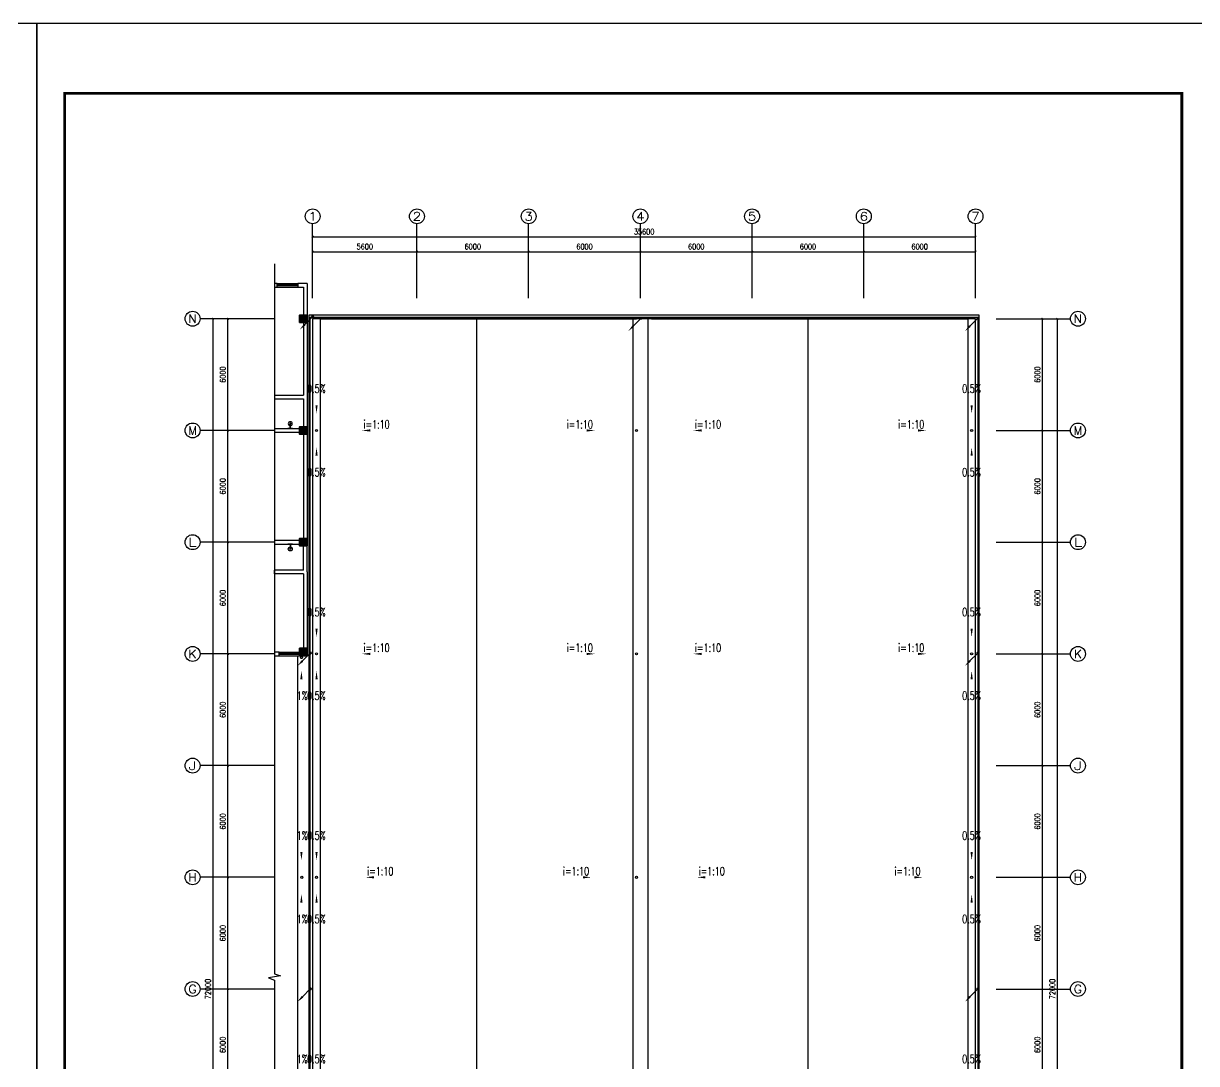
# Model space of a CAD drawing. Extents: x 524855 to 963750, y -788556 to -453694.
# Drawn here: x 743720 to 806720, y -669580 to -613718 of the extents above; entities that cross this region are included whole.
import ezdxf
from ezdxf.enums import TextEntityAlignment as Align

# ---------------------------------------------------------------- set-up
doc = ezdxf.new("R2010")
doc.units = 0
doc.header["$LTSCALE"] = 1000
doc.header["$MEASUREMENT"] = 0
doc.layers.get('0').update_dxf_attribs({"color": 8})
for name, color, linetype in [('AXIS', 8, 'Continuous'), ('AXIS_TEXT', 8, 'Continuous'), ('COLUMN', 8, 'Continuous'), ('DIM_SYMB', 8, 'Continuous'), ('E-BL', 1, 'TG_×'), ('E-BZ', 4, 'Continuous'), ('LWIRE', 4, 'Continuous'), ('PUB_HATCH', 8, 'Continuous'), ('RAIL', 8, 'Continuous'), ('WALL', 8, 'Continuous'), ('WINDOW', 8, 'Continuous'), ('zz-2', 8, 'Continuous')]:
    doc.layers.add(name, color=color, linetype=linetype)
doc.layers.add('柱', color=8, linetype='Continuous', lineweight=35)
doc.styles.add('_TCH_AXIS', font='COMPLEX', dxfattribs={"bigfont": 'GBCBIG'})
doc.styles.add('_TCH_DIM', font='SIMPLEX', dxfattribs={"bigfont": 'GBCBIG'})
doc.styles.add('_TCH_DIM_T3', font='SIMPLEX', dxfattribs={"width": 0.705882, "bigfont": 'GBCBIG'})
doc.styles.add('COMPLEX', font='COMPLEX')
doc.styles.get("Standard").update_dxf_attribs({"font": 'gbenor.shx', "bigfont": 'gbcbig.shx'})
doc.styles.add('TG_LINETYPE', font='SIMPLEX', dxfattribs={"width": 0.8, "height": 3, "bigfont": 'HZTXT'})
doc.linetypes.add('TG_×', pattern='A,2,0,["×",TG_LINETYPE,S=0.1,R=0,X=-0.23,Y=-0.11],0', length=2)
doc.dimstyles.new('_TCH_ARCH&&100', dxfattribs={"dimtxt": 297.5, "dimasz": 100, "dimexe": 250, "dimexo": 300, "dimgap": 126.25, "dimtad": 1, "dimdec": 0, "dimzin": 0, "dimdsep": 46, "dimtxsty": '_TCH_DIM_T3', "dimblk": 'ARCHTICK', "dimcen": 0.09, "dimazin": 2, "dimtfac": 1, "dimtdec": 0, "dimtix": 1, "dimtmove": 2, "dimatfit": 3, "dimfxl": 0, "dimtolj": 1, "dimtzin": 0, "dimarcsym": 0})

# ---------------------------------------------------------------- blocks, each defined once
blk = doc.blocks.new('_FZH')
blk.add_lwpolyline([(-0.5, -0.5), (0.5, -0.5), (0.5, 0.5), (-0.5, 0.5)], close=True)
at = {"layer": 'PUB_HATCH'}
blk.add_solid([(-0.5, -0.5), (0.5, -0.5), (-0.5, 0.5), (0.5, 0.5)], dxfattribs=at)
blk = doc.blocks.new('$WINLIB2D$00000001')
at = {"color": 0}
for points in [[(-0.5, 0.5), (-0.5, -0.5)], [(-0.5, 0.5), (0.5, 0.5)], [(0.5, 0.167), (-0.5, 0.167)], [(0.5, -0.5), (0.5, 0.5)], [(0.5, -0.167), (-0.5, -0.167)], [(-0.5, -0.5), (0.5, -0.5)]]:
    blk.add_lwpolyline(points, dxfattribs=at)
blk = doc.blocks.new('$plan$00001626')
blk.add_line((-10, 0), (10, 0))
blk.add_arc((0, -260), 10.5, 197.23809, 342.76191)
at = {"layer": 'zz-2'}
for points in [[(-124, 0), (133, 0)], [(-10, 0), (-10, -263)], [(10, 0), (10, -263)]]:
    blk.add_lwpolyline(points, dxfattribs=at)
for radius, start, end in [(108, 95.30603, 84.69397), (28.3, 110.67249, 69.32751)]:
    blk.add_arc((0, -262), radius, start, end, dxfattribs=at)
blk = doc.blocks.new('_AXISO')
blk.add_circle((0, 0), 0.5)
at = {"layer": 'AXIS_TEXT', "style": 'COMPLEX', "width": 1.041667}
blk.add_attdef('A', text='', height=0.56, dxfattribs=at).set_placement((-0.25, -0.28), (0.25, -0.28), align=Align.FIT)
blk = doc.blocks.new('_ArchTick')
at = {"color": 0, "linetype": 'ByBlock', "const_width": 0.4}
blk.add_lwpolyline([(-0.5, -0.5), (0.5, 0.5)], dxfattribs=at)
blk = doc.blocks.new('*D98')
at = {"layer": 'AXIS', "color": 0, "lineweight": -2}
for p, q in [((755911, -628178), (755911, -624928)), ((791511, -628178), (791511, -624928)), ((755911, -625178), (791511, -625178))]:
    blk.add_line(p, q, dxfattribs=at)
at = {"layer": 'Defpoints', "color": 0}
for p in [(791511, -625178), (755911, -628478), (791511, -628478)]:
    blk.add_point(p, dxfattribs=at)
at = {"layer": 'AXIS', "color": 0, "lineweight": -2, "xscale": 100, "yscale": 100, "zscale": 100, "rotation": 180}
blk.add_blockref('_ArchTick', (755911, -625178), dxfattribs=at)
at = {"layer": 'AXIS', "color": 0, "lineweight": -2, "xscale": 100, "yscale": 100, "zscale": 100}
blk.add_blockref('_ArchTick', (791511, -625178), dxfattribs=at)
at = {"layer": 'AXIS', "color": 0, "insert": (773711, -624903), "char_height": 297.5, "attachment_point": 5, "style": '_TCH_DIM_T3'}
blk.add_mtext('\\A1;35600', dxfattribs=at)
blk = doc.blocks.new('*D99')
at = {"layer": 'AXIS', "color": 0, "lineweight": -2}
for p, q in [((755911, -628178), (755911, -625728)), ((755911, -625978), (761511, -625978)), ((761511, -628178), (761511, -625728))]:
    blk.add_line(p, q, dxfattribs=at)
at = {"layer": 'Defpoints', "color": 0}
for p in [(761511, -625978), (755911, -628478), (761511, -628478)]:
    blk.add_point(p, dxfattribs=at)
at = {"layer": 'AXIS', "color": 0, "lineweight": -2, "xscale": 100, "yscale": 100, "zscale": 100, "rotation": 180}
blk.add_blockref('_ArchTick', (755911, -625978), dxfattribs=at)
at = {"layer": 'AXIS', "color": 0, "lineweight": -2, "xscale": 100, "yscale": 100, "zscale": 100}
blk.add_blockref('_ArchTick', (761511, -625978), dxfattribs=at)
at = {"layer": 'AXIS', "color": 0, "insert": (758711, -625703), "char_height": 297.5, "attachment_point": 5, "style": '_TCH_DIM_T3'}
blk.add_mtext('\\A1;5600', dxfattribs=at)
blk = doc.blocks.new('*D100')
at = {"layer": 'AXIS', "color": 0, "lineweight": -2}
for p, q in [((761511, -628178), (761511, -625728)), ((761511, -625978), (767511, -625978)), ((767511, -628178), (767511, -625728))]:
    blk.add_line(p, q, dxfattribs=at)
at = {"layer": 'Defpoints', "color": 0}
for p in [(767511, -625978), (761511, -628478), (767511, -628478)]:
    blk.add_point(p, dxfattribs=at)
at = {"layer": 'AXIS', "color": 0, "lineweight": -2, "xscale": 100, "yscale": 100, "zscale": 100, "rotation": 180}
blk.add_blockref('_ArchTick', (761511, -625978), dxfattribs=at)
at = {"layer": 'AXIS', "color": 0, "lineweight": -2, "xscale": 100, "yscale": 100, "zscale": 100}
blk.add_blockref('_ArchTick', (767511, -625978), dxfattribs=at)
at = {"layer": 'AXIS', "color": 0, "insert": (764511, -625703), "char_height": 297.5, "attachment_point": 5, "style": '_TCH_DIM_T3'}
blk.add_mtext('\\A1;6000', dxfattribs=at)
blk = doc.blocks.new('*D101')
at = {"layer": 'AXIS', "color": 0, "lineweight": -2}
for p, q in [((767511, -628178), (767511, -625728)), ((767511, -625978), (773511, -625978)), ((773511, -628178), (773511, -625728))]:
    blk.add_line(p, q, dxfattribs=at)
at = {"layer": 'Defpoints', "color": 0}
for p in [(773511, -625978), (767511, -628478), (773511, -628478)]:
    blk.add_point(p, dxfattribs=at)
at = {"layer": 'AXIS', "color": 0, "lineweight": -2, "xscale": 100, "yscale": 100, "zscale": 100, "rotation": 180}
blk.add_blockref('_ArchTick', (767511, -625978), dxfattribs=at)
at = {"layer": 'AXIS', "color": 0, "lineweight": -2, "xscale": 100, "yscale": 100, "zscale": 100}
blk.add_blockref('_ArchTick', (773511, -625978), dxfattribs=at)
at = {"layer": 'AXIS', "color": 0, "insert": (770511, -625703), "char_height": 297.5, "attachment_point": 5, "style": '_TCH_DIM_T3'}
blk.add_mtext('\\A1;6000', dxfattribs=at)
blk = doc.blocks.new('*D102')
at = {"layer": 'AXIS', "color": 0, "lineweight": -2}
for p, q in [((773511, -628178), (773511, -625728)), ((773511, -625978), (779511, -625978)), ((779511, -628178), (779511, -625728))]:
    blk.add_line(p, q, dxfattribs=at)
at = {"layer": 'Defpoints', "color": 0}
for p in [(779511, -625978), (773511, -628478), (779511, -628478)]:
    blk.add_point(p, dxfattribs=at)
at = {"layer": 'AXIS', "color": 0, "lineweight": -2, "xscale": 100, "yscale": 100, "zscale": 100, "rotation": 180}
blk.add_blockref('_ArchTick', (773511, -625978), dxfattribs=at)
at = {"layer": 'AXIS', "color": 0, "lineweight": -2, "xscale": 100, "yscale": 100, "zscale": 100}
blk.add_blockref('_ArchTick', (779511, -625978), dxfattribs=at)
at = {"layer": 'AXIS', "color": 0, "insert": (776511, -625703), "char_height": 297.5, "attachment_point": 5, "style": '_TCH_DIM_T3'}
blk.add_mtext('\\A1;6000', dxfattribs=at)
blk = doc.blocks.new('*D103')
at = {"layer": 'AXIS', "color": 0, "lineweight": -2}
for p, q in [((779511, -628178), (779511, -625728)), ((779511, -625978), (785511, -625978)), ((785511, -628178), (785511, -625728))]:
    blk.add_line(p, q, dxfattribs=at)
at = {"layer": 'Defpoints', "color": 0}
for p in [(785511, -625978), (779511, -628478), (785511, -628478)]:
    blk.add_point(p, dxfattribs=at)
at = {"layer": 'AXIS', "color": 0, "lineweight": -2, "xscale": 100, "yscale": 100, "zscale": 100, "rotation": 180}
blk.add_blockref('_ArchTick', (779511, -625978), dxfattribs=at)
at = {"layer": 'AXIS', "color": 0, "lineweight": -2, "xscale": 100, "yscale": 100, "zscale": 100}
blk.add_blockref('_ArchTick', (785511, -625978), dxfattribs=at)
at = {"layer": 'AXIS', "color": 0, "insert": (782511, -625703), "char_height": 297.5, "attachment_point": 5, "style": '_TCH_DIM_T3'}
blk.add_mtext('\\A1;6000', dxfattribs=at)
blk = doc.blocks.new('*D104')
at = {"layer": 'AXIS', "color": 0, "lineweight": -2}
for p, q in [((785511, -628178), (785511, -625728)), ((785511, -625978), (791511, -625978)), ((791511, -628178), (791511, -625728))]:
    blk.add_line(p, q, dxfattribs=at)
at = {"layer": 'Defpoints', "color": 0}
for p in [(791511, -625978), (785511, -628478), (791511, -628478)]:
    blk.add_point(p, dxfattribs=at)
at = {"layer": 'AXIS', "color": 0, "lineweight": -2, "xscale": 100, "yscale": 100, "zscale": 100, "rotation": 180}
blk.add_blockref('_ArchTick', (785511, -625978), dxfattribs=at)
at = {"layer": 'AXIS', "color": 0, "lineweight": -2, "xscale": 100, "yscale": 100, "zscale": 100}
blk.add_blockref('_ArchTick', (791511, -625978), dxfattribs=at)
at = {"layer": 'AXIS', "color": 0, "insert": (788511, -625703), "char_height": 297.5, "attachment_point": 5, "style": '_TCH_DIM_T3'}
blk.add_mtext('\\A1;6000', dxfattribs=at)
blk = doc.blocks.new('*D112')
at = {"layer": 'AXIS', "color": 0, "lineweight": -2}
for p, q in [((792911, -629578), (796161, -629578)), ((795911, -701578), (795911, -629578)), ((792911, -701578), (796161, -701578))]:
    blk.add_line(p, q, dxfattribs=at)
at = {"layer": 'Defpoints', "color": 0}
for p in [(792611, -629578), (795911, -629578), (792611, -701578)]:
    blk.add_point(p, dxfattribs=at)
at = {"layer": 'AXIS', "color": 0, "lineweight": -2, "xscale": 100, "yscale": 100, "zscale": 100}
for p, rotation in [((795911, -629578), 90), ((795911, -701578), 270)]:
    blk.add_blockref('_ArchTick', p, dxfattribs=dict(at, rotation=rotation))
at = {"layer": 'AXIS', "color": 0, "insert": (795636, -665578), "char_height": 297.5, "attachment_point": 5, "rotation": 90, "style": '_TCH_DIM_T3'}
blk.add_mtext('\\A1;72000', dxfattribs=at)
blk = doc.blocks.new('*D118')
at = {"layer": 'AXIS', "color": 0, "lineweight": -2}
for p, q in [((792911, -665578), (795361, -665578)), ((795111, -671578), (795111, -665578)), ((792911, -671578), (795361, -671578))]:
    blk.add_line(p, q, dxfattribs=at)
at = {"layer": 'Defpoints', "color": 0}
for p in [(792611, -665578), (795111, -665578), (792611, -671578)]:
    blk.add_point(p, dxfattribs=at)
at = {"layer": 'AXIS', "color": 0, "lineweight": -2, "xscale": 100, "yscale": 100, "zscale": 100}
for p, rotation in [((795111, -665578), 90), ((795111, -671578), 270)]:
    blk.add_blockref('_ArchTick', p, dxfattribs=dict(at, rotation=rotation))
at = {"layer": 'AXIS', "color": 0, "insert": (794836, -668578), "char_height": 297.5, "attachment_point": 5, "rotation": 90, "style": '_TCH_DIM_T3'}
blk.add_mtext('\\A1;6000', dxfattribs=at)
blk = doc.blocks.new('*D119')
at = {"layer": 'AXIS', "color": 0, "lineweight": -2}
for p, q in [((792911, -659578), (795361, -659578)), ((795111, -665578), (795111, -659578)), ((792911, -665578), (795361, -665578))]:
    blk.add_line(p, q, dxfattribs=at)
at = {"layer": 'Defpoints', "color": 0}
for p in [(792611, -659578), (795111, -659578), (792611, -665578)]:
    blk.add_point(p, dxfattribs=at)
at = {"layer": 'AXIS', "color": 0, "lineweight": -2, "xscale": 100, "yscale": 100, "zscale": 100}
for p, rotation in [((795111, -659578), 90), ((795111, -665578), 270)]:
    blk.add_blockref('_ArchTick', p, dxfattribs=dict(at, rotation=rotation))
at = {"layer": 'AXIS', "color": 0, "insert": (794836, -662578), "char_height": 297.5, "attachment_point": 5, "rotation": 90, "style": '_TCH_DIM_T3'}
blk.add_mtext('\\A1;6000', dxfattribs=at)
blk = doc.blocks.new('*D120')
at = {"layer": 'AXIS', "color": 0, "lineweight": -2}
for p, q in [((792911, -653578), (795361, -653578)), ((795111, -659578), (795111, -653578)), ((792911, -659578), (795361, -659578))]:
    blk.add_line(p, q, dxfattribs=at)
at = {"layer": 'Defpoints', "color": 0}
for p in [(792611, -653578), (795111, -653578), (792611, -659578)]:
    blk.add_point(p, dxfattribs=at)
at = {"layer": 'AXIS', "color": 0, "lineweight": -2, "xscale": 100, "yscale": 100, "zscale": 100}
for p, rotation in [((795111, -653578), 90), ((795111, -659578), 270)]:
    blk.add_blockref('_ArchTick', p, dxfattribs=dict(at, rotation=rotation))
at = {"layer": 'AXIS', "color": 0, "insert": (794836, -656578), "char_height": 297.5, "attachment_point": 5, "rotation": 90, "style": '_TCH_DIM_T3'}
blk.add_mtext('\\A1;6000', dxfattribs=at)
blk = doc.blocks.new('*D121')
at = {"layer": 'AXIS', "color": 0, "lineweight": -2}
for p, q in [((792911, -647578), (795361, -647578)), ((795111, -653578), (795111, -647578)), ((792911, -653578), (795361, -653578))]:
    blk.add_line(p, q, dxfattribs=at)
at = {"layer": 'Defpoints', "color": 0}
for p in [(792611, -647578), (795111, -647578), (792611, -653578)]:
    blk.add_point(p, dxfattribs=at)
at = {"layer": 'AXIS', "color": 0, "lineweight": -2, "xscale": 100, "yscale": 100, "zscale": 100}
for p, rotation in [((795111, -647578), 90), ((795111, -653578), 270)]:
    blk.add_blockref('_ArchTick', p, dxfattribs=dict(at, rotation=rotation))
at = {"layer": 'AXIS', "color": 0, "insert": (794836, -650578), "char_height": 297.5, "attachment_point": 5, "rotation": 90, "style": '_TCH_DIM_T3'}
blk.add_mtext('\\A1;6000', dxfattribs=at)
blk = doc.blocks.new('*D122')
at = {"layer": 'AXIS', "color": 0, "lineweight": -2}
for p, q in [((792911, -641578), (795361, -641578)), ((795111, -647578), (795111, -641578)), ((792911, -647578), (795361, -647578))]:
    blk.add_line(p, q, dxfattribs=at)
at = {"layer": 'Defpoints', "color": 0}
for p in [(792611, -641578), (795111, -641578), (792611, -647578)]:
    blk.add_point(p, dxfattribs=at)
at = {"layer": 'AXIS', "color": 0, "lineweight": -2, "xscale": 100, "yscale": 100, "zscale": 100}
for p, rotation in [((795111, -641578), 90), ((795111, -647578), 270)]:
    blk.add_blockref('_ArchTick', p, dxfattribs=dict(at, rotation=rotation))
at = {"layer": 'AXIS', "color": 0, "insert": (794836, -644578), "char_height": 297.5, "attachment_point": 5, "rotation": 90, "style": '_TCH_DIM_T3'}
blk.add_mtext('\\A1;6000', dxfattribs=at)
blk = doc.blocks.new('*D123')
at = {"layer": 'AXIS', "color": 0, "lineweight": -2}
for p, q in [((792911, -635578), (795361, -635578)), ((795111, -641578), (795111, -635578)), ((792911, -641578), (795361, -641578))]:
    blk.add_line(p, q, dxfattribs=at)
at = {"layer": 'Defpoints', "color": 0}
for p in [(792611, -635578), (795111, -635578), (792611, -641578)]:
    blk.add_point(p, dxfattribs=at)
at = {"layer": 'AXIS', "color": 0, "lineweight": -2, "xscale": 100, "yscale": 100, "zscale": 100}
for p, rotation in [((795111, -635578), 90), ((795111, -641578), 270)]:
    blk.add_blockref('_ArchTick', p, dxfattribs=dict(at, rotation=rotation))
at = {"layer": 'AXIS', "color": 0, "insert": (794836, -638578), "char_height": 297.5, "attachment_point": 5, "rotation": 90, "style": '_TCH_DIM_T3'}
blk.add_mtext('\\A1;6000', dxfattribs=at)
blk = doc.blocks.new('*D124')
at = {"layer": 'AXIS', "color": 0, "lineweight": -2}
for p, q in [((792911, -629578), (795361, -629578)), ((795111, -635578), (795111, -629578)), ((792911, -635578), (795361, -635578))]:
    blk.add_line(p, q, dxfattribs=at)
at = {"layer": 'Defpoints', "color": 0}
for p in [(792611, -629578), (795111, -629578), (792611, -635578)]:
    blk.add_point(p, dxfattribs=at)
at = {"layer": 'AXIS', "color": 0, "lineweight": -2, "xscale": 100, "yscale": 100, "zscale": 100}
for p, rotation in [((795111, -629578), 90), ((795111, -635578), 270)]:
    blk.add_blockref('_ArchTick', p, dxfattribs=dict(at, rotation=rotation))
at = {"layer": 'AXIS', "color": 0, "insert": (794836, -632578), "char_height": 297.5, "attachment_point": 5, "rotation": 90, "style": '_TCH_DIM_T3'}
blk.add_mtext('\\A1;6000', dxfattribs=at)
blk = doc.blocks.new('*D125')
at = {"layer": 'AXIS', "color": 0, "lineweight": -2}
for p, q in [((753561, -629578), (750311, -629578)), ((750561, -701578), (750561, -629578)), ((753561, -701578), (750311, -701578))]:
    blk.add_line(p, q, dxfattribs=at)
at = {"layer": 'Defpoints', "color": 0}
for p in [(750561, -629578), (753861, -629578), (753861, -701578)]:
    blk.add_point(p, dxfattribs=at)
at = {"layer": 'AXIS', "color": 0, "lineweight": -2, "xscale": 100, "yscale": 100, "zscale": 100}
for p, rotation in [((750561, -629578), 90), ((750561, -701578), 270)]:
    blk.add_blockref('_ArchTick', p, dxfattribs=dict(at, rotation=rotation))
at = {"layer": 'AXIS', "color": 0, "insert": (750286, -665578), "char_height": 297.5, "attachment_point": 5, "rotation": 90, "style": '_TCH_DIM_T3'}
blk.add_mtext('\\A1;72000', dxfattribs=at)
blk = doc.blocks.new('*D131')
at = {"layer": 'AXIS', "color": 0, "lineweight": -2}
for p, q in [((753561, -665578), (751111, -665578)), ((751361, -671578), (751361, -665578)), ((753561, -671578), (751111, -671578))]:
    blk.add_line(p, q, dxfattribs=at)
at = {"layer": 'Defpoints', "color": 0}
for p in [(751361, -665578), (753861, -665578), (753861, -671578)]:
    blk.add_point(p, dxfattribs=at)
at = {"layer": 'AXIS', "color": 0, "lineweight": -2, "xscale": 100, "yscale": 100, "zscale": 100}
for p, rotation in [((751361, -665578), 90), ((751361, -671578), 270)]:
    blk.add_blockref('_ArchTick', p, dxfattribs=dict(at, rotation=rotation))
at = {"layer": 'AXIS', "color": 0, "insert": (751086, -668578), "char_height": 297.5, "attachment_point": 5, "rotation": 90, "style": '_TCH_DIM_T3'}
blk.add_mtext('\\A1;6000', dxfattribs=at)
blk = doc.blocks.new('*D132')
at = {"layer": 'AXIS', "color": 0, "lineweight": -2}
for p, q in [((753561, -659578), (751111, -659578)), ((751361, -665578), (751361, -659578)), ((753561, -665578), (751111, -665578))]:
    blk.add_line(p, q, dxfattribs=at)
at = {"layer": 'Defpoints', "color": 0}
for p in [(751361, -659578), (753861, -659578), (753861, -665578)]:
    blk.add_point(p, dxfattribs=at)
at = {"layer": 'AXIS', "color": 0, "lineweight": -2, "xscale": 100, "yscale": 100, "zscale": 100}
for p, rotation in [((751361, -659578), 90), ((751361, -665578), 270)]:
    blk.add_blockref('_ArchTick', p, dxfattribs=dict(at, rotation=rotation))
at = {"layer": 'AXIS', "color": 0, "insert": (751086, -662578), "char_height": 297.5, "attachment_point": 5, "rotation": 90, "style": '_TCH_DIM_T3'}
blk.add_mtext('\\A1;6000', dxfattribs=at)
blk = doc.blocks.new('*D133')
at = {"layer": 'AXIS', "color": 0, "lineweight": -2}
for p, q in [((753561, -653578), (751111, -653578)), ((751361, -659578), (751361, -653578)), ((753561, -659578), (751111, -659578))]:
    blk.add_line(p, q, dxfattribs=at)
at = {"layer": 'Defpoints', "color": 0}
for p in [(751361, -653578), (753861, -653578), (753861, -659578)]:
    blk.add_point(p, dxfattribs=at)
at = {"layer": 'AXIS', "color": 0, "lineweight": -2, "xscale": 100, "yscale": 100, "zscale": 100}
for p, rotation in [((751361, -653578), 90), ((751361, -659578), 270)]:
    blk.add_blockref('_ArchTick', p, dxfattribs=dict(at, rotation=rotation))
at = {"layer": 'AXIS', "color": 0, "insert": (751086, -656578), "char_height": 297.5, "attachment_point": 5, "rotation": 90, "style": '_TCH_DIM_T3'}
blk.add_mtext('\\A1;6000', dxfattribs=at)
blk = doc.blocks.new('*D134')
at = {"layer": 'AXIS', "color": 0, "lineweight": -2}
for p, q in [((753561, -647578), (751111, -647578)), ((751361, -653578), (751361, -647578)), ((753561, -653578), (751111, -653578))]:
    blk.add_line(p, q, dxfattribs=at)
at = {"layer": 'Defpoints', "color": 0}
for p in [(751361, -647578), (753861, -647578), (753861, -653578)]:
    blk.add_point(p, dxfattribs=at)
at = {"layer": 'AXIS', "color": 0, "lineweight": -2, "xscale": 100, "yscale": 100, "zscale": 100}
for p, rotation in [((751361, -647578), 90), ((751361, -653578), 270)]:
    blk.add_blockref('_ArchTick', p, dxfattribs=dict(at, rotation=rotation))
at = {"layer": 'AXIS', "color": 0, "insert": (751086, -650578), "char_height": 297.5, "attachment_point": 5, "rotation": 90, "style": '_TCH_DIM_T3'}
blk.add_mtext('\\A1;6000', dxfattribs=at)
blk = doc.blocks.new('*D135')
at = {"layer": 'AXIS', "color": 0, "lineweight": -2}
for p, q in [((753561, -641578), (751111, -641578)), ((751361, -647578), (751361, -641578)), ((753561, -647578), (751111, -647578))]:
    blk.add_line(p, q, dxfattribs=at)
at = {"layer": 'Defpoints', "color": 0}
for p in [(751361, -641578), (753861, -641578), (753861, -647578)]:
    blk.add_point(p, dxfattribs=at)
at = {"layer": 'AXIS', "color": 0, "lineweight": -2, "xscale": 100, "yscale": 100, "zscale": 100}
for p, rotation in [((751361, -641578), 90), ((751361, -647578), 270)]:
    blk.add_blockref('_ArchTick', p, dxfattribs=dict(at, rotation=rotation))
at = {"layer": 'AXIS', "color": 0, "insert": (751086, -644578), "char_height": 297.5, "attachment_point": 5, "rotation": 90, "style": '_TCH_DIM_T3'}
blk.add_mtext('\\A1;6000', dxfattribs=at)
blk = doc.blocks.new('*D136')
at = {"layer": 'AXIS', "color": 0, "lineweight": -2}
for p, q in [((753561, -635578), (751111, -635578)), ((751361, -641578), (751361, -635578)), ((753561, -641578), (751111, -641578))]:
    blk.add_line(p, q, dxfattribs=at)
at = {"layer": 'Defpoints', "color": 0}
for p in [(751361, -635578), (753861, -635578), (753861, -641578)]:
    blk.add_point(p, dxfattribs=at)
at = {"layer": 'AXIS', "color": 0, "lineweight": -2, "xscale": 100, "yscale": 100, "zscale": 100}
for p, rotation in [((751361, -635578), 90), ((751361, -641578), 270)]:
    blk.add_blockref('_ArchTick', p, dxfattribs=dict(at, rotation=rotation))
at = {"layer": 'AXIS', "color": 0, "insert": (751086, -638578), "char_height": 297.5, "attachment_point": 5, "rotation": 90, "style": '_TCH_DIM_T3'}
blk.add_mtext('\\A1;6000', dxfattribs=at)
blk = doc.blocks.new('*D137')
at = {"layer": 'AXIS', "color": 0, "lineweight": -2}
for p, q in [((753561, -629578), (751111, -629578)), ((751361, -635578), (751361, -629578)), ((753561, -635578), (751111, -635578))]:
    blk.add_line(p, q, dxfattribs=at)
at = {"layer": 'Defpoints', "color": 0}
for p in [(751361, -629578), (753861, -629578), (753861, -635578)]:
    blk.add_point(p, dxfattribs=at)
at = {"layer": 'AXIS', "color": 0, "lineweight": -2, "xscale": 100, "yscale": 100, "zscale": 100}
for p, rotation in [((751361, -629578), 90), ((751361, -635578), 270)]:
    blk.add_blockref('_ArchTick', p, dxfattribs=dict(at, rotation=rotation))
at = {"layer": 'AXIS', "color": 0, "insert": (751086, -632578), "char_height": 297.5, "attachment_point": 5, "rotation": 90, "style": '_TCH_DIM_T3'}
blk.add_mtext('\\A1;6000', dxfattribs=at)
blk = doc.blocks.new('$TelecSys$00000080')
for p, q in [((-0.7, -0.7), (0, 0)), ((0.1, 0.1), (0.1, 0.1)), ((-0.1, -0.1), (-0.1, -0.1))]:
    blk.add_line(p, q)
at = {"const_width": 0.142}
blk.add_lwpolyline([(0.07, 0, 1), (-0.07, 0, 1)], format="xyb", close=True, dxfattribs=at)
blk.add_solid([(-0.63, -0.77), (-0.77, -0.63), (-1.15, -1.15)])
at = {"width": 0.8, "flags": 9}
blk.add_attdef('A', (0, 0), '', height=0.00002, rotation=180, dxfattribs=at)
blk = doc.blocks.new('34234')
at = {"layer": 'LWIRE', "ltscale": 0.5, "xscale": 600, "yscale": 600, "zscale": 600}
for p in [(759251, -629470), (776892, -629550), (794973, -629550), (759126, -647535), (794973, -647535), (759126, -665574), (794973, -665574), (759126, -683577), (794973, -683577), (759251, -701578), (776892, -701658), (794973, -701658)]:
    blk.add_blockref('$TelecSys$00000080', p, dxfattribs=at)
blk = doc.blocks.new('RFFF')
at = {"layer": 'AXIS'}
for p, q in [((755911.1, -628478.1), (755911.1, -624478.1)), ((761511.1, -628478.1), (761511.1, -624478.1)), ((767511.1, -628478.1), (767511.1, -624478.1)), ((773511.1, -628478.1), (773511.1, -624478.1)), ((779511.1, -628478.1), (779511.1, -624478.1)), ((785511.1, -628478.1), (785511.1, -624478.1)), ((791511.1, -628478.1), (791511.1, -624478.1)), ((753861.1, -629578.1), (749861.1, -629578.1)), ((792611.1, -629578.1), (796611.1, -629578.1)), ((753861.1, -635578.1), (749861.1, -635578.1)), ((792611.1, -635578.1), (796611.1, -635578.1)), ((753861.1, -641578.1), (749861.1, -641578.1)), ((792611.1, -641578.1), (796611.1, -641578.1)), ((753861.1, -647578.1), (749861.1, -647578.1)), ((792611.1, -647578.1), (796611.1, -647578.1)), ((753861.1, -653578.1), (749861.1, -653578.1)), ((792611.1, -653578.1), (796611.1, -653578.1)), ((753861.1, -659578.1), (749861.1, -659578.1)), ((792611.1, -659578.1), (796611.1, -659578.1)), ((753861.1, -665578.1), (749861.1, -665578.1)), ((792611.1, -665578.1), (796611.1, -665578.1))]:
    blk.add_line(p, q, dxfattribs=at)
at = {"layer": 'DIM_SYMB'}
blk.add_lwpolyline([(753861.1, -626625.6), (753861.1, -664758.2), (754176.1, -664872.8), (753546.1, -664983.9), (753861.1, -665095.7), (753861.1, -703228.3)], dxfattribs=at)
for points in [[(756119, -633662.8, 0, 0, 0), (756119, -634669.5, 0, 120, 0), (756119, -634219.5, 0, 0, 0)], [(791302.2, -633662.8, 0, 0, 0), (791302.2, -634669.5, 0, 120, 0), (791302.2, -634219.5, 0, 0, 0)], [(760159.1, -635578.1, 0, 0, 0), (758550, -635578.1, 0, 120, 0), (759000, -635578.1, 0, 0, 0)], [(769463, -635578.1, 0, 0, 0), (771072.1, -635578.1, 0, 120, 0), (770622.1, -635578.1, 0, 0, 0)], [(777959.1, -635578.1, 0, 0, 0), (776350, -635578.1, 0, 120, 0), (776800, -635578.1, 0, 0, 0)], [(787263, -635578.1, 0, 0, 0), (788872.1, -635578.1, 0, 120, 0), (788422.1, -635578.1, 0, 0, 0)], [(756119, -637493.5, 0, 0, 0), (756119, -636486.7, 0, 120, 0), (756119, -636936.7, 0, 0, 0)], [(791302.2, -637493.5, 0, 0, 0), (791302.2, -636486.7, 0, 120, 0), (791302.2, -636936.7, 0, 0, 0)], [(756119, -645662.8, 0, 0, 0), (756119, -646669.5, 0, 120, 0), (756119, -646219.5, 0, 0, 0)], [(791302.2, -645662.8, 0, 0, 0), (791302.2, -646669.5, 0, 120, 0), (791302.2, -646219.5, 0, 0, 0)], [(760159.1, -647578.1, 0, 0, 0), (758550, -647578.1, 0, 120, 0), (759000, -647578.1, 0, 0, 0)], [(769463, -647578.1, 0, 0, 0), (771072.1, -647578.1, 0, 120, 0), (770622.1, -647578.1, 0, 0, 0)], [(777959.1, -647578.1, 0, 0, 0), (776350, -647578.1, 0, 120, 0), (776800, -647578.1, 0, 0, 0)], [(787263, -647578.1, 0, 0, 0), (788872.1, -647578.1, 0, 120, 0), (788422.1, -647578.1, 0, 0, 0)], [(755307.5, -649493.5, 0, 0, 0), (755307.5, -648486.7, 0, 120, 0), (755307.5, -648936.7, 0, 0, 0)], [(756119, -649493.5, 0, 0, 0), (756119, -648486.7, 0, 120, 0), (756119, -648936.7, 0, 0, 0)], [(791302.2, -649493.5, 0, 0, 0), (791302.2, -648486.7, 0, 120, 0), (791302.2, -648936.7, 0, 0, 0)], [(755307.5, -657662.8, 0, 0, 0), (755307.5, -658669.5, 0, 120, 0), (755307.5, -658219.5, 0, 0, 0)], [(756119, -657662.8, 0, 0, 0), (756119, -658669.5, 0, 120, 0), (756119, -658219.5, 0, 0, 0)], [(791302.2, -657662.8, 0, 0, 0), (791302.2, -658669.5, 0, 120, 0), (791302.2, -658219.5, 0, 0, 0)], [(760359.1, -659578.1, 0, 0, 0), (758750, -659578.1, 0, 120, 0), (759200, -659578.1, 0, 0, 0)], [(769263, -659578.1, 0, 0, 0), (770872.1, -659578.1, 0, 120, 0), (770422.1, -659578.1, 0, 0, 0)], [(778159.1, -659578.1, 0, 0, 0), (776550, -659578.1, 0, 120, 0), (777000, -659578.1, 0, 0, 0)], [(787063, -659578.1, 0, 0, 0), (788672.1, -659578.1, 0, 120, 0), (788222.1, -659578.1, 0, 0, 0)], [(755307.5, -661493.5, 0, 0, 0), (755307.5, -660486.7, 0, 120, 0), (755307.5, -660936.7, 0, 0, 0)], [(756119, -661493.5, 0, 0, 0), (756119, -660486.7, 0, 120, 0), (756119, -660936.7, 0, 0, 0)], [(791302.2, -661493.5, 0, 0, 0), (791302.2, -660486.7, 0, 120, 0), (791302.2, -660936.7, 0, 0, 0)]]:
    blk.add_lwpolyline(points, format="xyseb", dxfattribs=at)
at = {"layer": 'RAIL', "ltscale": 0.5}
for p, q in [((791511.1, -629578.1), (755911.1, -629578.1)), ((755911.1, -629578.1), (755911.1, -701578.1)), ((755911.1, -629578.1), (755911.1, -701578.1)), ((756311.1, -629578.1), (756311.1, -701578.1)), ((756311.1, -629578.1), (773311.1, -629578.1)), ((764711.1, -629578.1), (764711.1, -701578.1)), ((773111.1, -629578.1), (773111.1, -701578.1)), ((773911.1, -629578.1), (773911.1, -701578.1)), ((774111.1, -629578.1), (791111.1, -629578.1)), ((782511.1, -629578.1), (782511.1, -701578.1)), ((791111.1, -701578.1), (791111.1, -629578.1)), ((791511.1, -701578.1), (791511.1, -629578.1)), ((755111.1, -701678.1), (755111.1, -647678.1))]:
    blk.add_line(p, q, dxfattribs=at)
blk.add_lwpolyline([(755711.1, -701778.1), (791711.1, -701778.1), (791711.1, -629378.1), (755711.1, -629378.1)], close=True, dxfattribs=at)
at = {"layer": 'RAIL', "ltscale": 0.5, "const_width": 0.0001}
for points in [[(753861.1, -701778.1), (755611.1, -701778.1), (755611.1, -647678.1)], [(753861.1, -701678.1), (755511.1, -701678.1), (755511.1, -647678.1)]]:
    blk.add_lwpolyline(points, dxfattribs=at)
at = {"layer": 'RAIL', "ltscale": 0.5}
for centre in [(756119.4, -635578.1), (773302.7, -635578.1), (791302.7, -635578.1), (756119.4, -647578.1), (773302.7, -647578.1), (791302.7, -647578.1), (755315.8, -647778), (755331.5, -659578.1), (756119.4, -659578.1), (756119.4, -659578.1), (773302.7, -659578.1), (791302.7, -659578.1)]:
    blk.add_circle(centre, 55, dxfattribs=at)
at = {"layer": 'WALL'}
for p, q in [((754011.1, -627678.1), (753861.1, -627678.1)), ((753861.1, -627678.1), (753861.1, -627878.1)), ((753861.1, -627878.1), (754011.1, -627878.1)), ((754011.1, -627878.1), (754011.1, -627678.1)), ((755611.1, -627678.1), (755111.1, -627678.1)), ((755111.1, -627678.1), (755111.1, -627878.1)), ((755111.1, -627878.1), (755411.1, -627878.1)), ((755411.1, -627878.1), (755411.1, -629378.1)), ((755611.1, -627678.1), (755611.1, -629378.1)), ((755411.1, -629778.1), (755411.1, -633678.1)), ((755611.1, -629778.1), (755611.1, -633778.1)), ((753861.1, -633678.1), (755411.1, -633678.1)), ((753861.1, -633678.1), (753861.1, -633878.1)), ((755611.1, -633778.1), (755611.1, -635378.1)), ((753861.1, -633878.1), (755411.1, -633878.1)), ((755411.1, -633878.1), (755411.1, -635378.1)), ((753861.1, -635478.1), (755211.1, -635478.1)), ((753861.1, -635478.1), (753861.1, -635678.1)), ((753861.1, -635678.1), (755211.1, -635678.1)), ((755411.1, -635778.1), (755411.1, -641378.1)), ((755611.1, -635778.1), (755611.1, -641378.1)), ((753861.1, -641478.1), (755211.1, -641478.1)), ((753861.1, -641478.1), (753861.1, -641678.1)), ((753861.1, -641678.1), (755211.1, -641678.1)), ((755411.1, -643078.1), (755411.1, -641778.1)), ((755611.1, -643178.1), (755611.1, -641778.1)), ((755411.1, -643078.1), (753861.1, -643078.1)), ((753861.1, -643278.1), (753861.1, -643078.1)), ((755611.1, -643178.1), (755611.1, -647278.1)), ((755411.1, -643278.1), (753861.1, -643278.1)), ((755411.1, -643278.1), (755411.1, -647278.1)), ((754111.1, -647478.1), (753861.1, -647478.1)), ((753861.1, -647478.1), (753861.1, -647678.1)), ((754111.1, -647678.1), (754111.1, -647478.1)), ((753861.1, -647678.1), (754111.1, -647678.1))]:
    blk.add_line(p, q, dxfattribs=at)
at = {"layer": '柱', "ltscale": 1}
for points in [[(755611.1, -629778.1), (755611.1, -629378.1), (755211.1, -629378.1), (755211.1, -629778.1)], [(755611.1, -635778.1), (755611.1, -635378.1), (755211.1, -635378.1), (755211.1, -635778.1)], [(755611.1, -641778.1), (755611.1, -641378.1), (755211.1, -641378.1), (755211.1, -641778.1)], [(755611.1, -647678.1), (755611.1, -647278.1), (755211.1, -647278.1), (755211.1, -647678.1)]]:
    blk.add_lwpolyline(points, close=True, dxfattribs=at)
at = {"layer": 'AXIS'}
ref = blk.add_blockref('_AXISO', (755911.1, -624078.1), dxfattribs=dict(at, xscale=800, yscale=800, zscale=800))
ref.add_attrib('A', '1', dxfattribs={"layer": 'AXIS_TEXT', "ltscale": 0.5, "height": 452.5, "style": '_TCH_AXIS', "width": 2.333333}).set_placement((755684.8, -624304.4), (756137.3, -624304.4), align=Align.FIT)
ref = blk.add_blockref('_AXISO', (761511.1, -624078.1), dxfattribs=dict(at, xscale=800, yscale=800, zscale=800))
ref.add_attrib('A', '2', dxfattribs={"layer": 'AXIS_TEXT', "ltscale": 0.5, "height": 452.5, "style": '_TCH_AXIS', "width": 1.5}).set_placement((761284.8, -624304.4), (761737.3, -624304.4), align=Align.FIT)
ref = blk.add_blockref('_AXISO', (767511.1, -624078.1), dxfattribs=dict(at, xscale=800, yscale=800, zscale=800))
ref.add_attrib('A', '3', dxfattribs={"layer": 'AXIS_TEXT', "ltscale": 0.5, "height": 452.5, "style": '_TCH_AXIS', "width": 1.5}).set_placement((767284.8, -624304.4), (767737.3, -624304.4), align=Align.FIT)
ref = blk.add_blockref('_AXISO', (773511.1, -624078.1), dxfattribs=dict(at, xscale=800, yscale=800, zscale=800))
ref.add_attrib('A', '4', dxfattribs={"layer": 'AXIS_TEXT', "ltscale": 0.5, "height": 452.5, "style": '_TCH_AXIS', "width": 1.3125}).set_placement((773284.8, -624304.4), (773737.3, -624304.4), align=Align.FIT)
ref = blk.add_blockref('_AXISO', (779511.1, -624078.1), dxfattribs=dict(at, xscale=800, yscale=800, zscale=800))
ref.add_attrib('A', '5', dxfattribs={"layer": 'AXIS_TEXT', "ltscale": 0.5, "height": 452.5, "style": '_TCH_AXIS', "width": 1.5}).set_placement((779284.8, -624304.4), (779737.3, -624304.4), align=Align.FIT)
ref = blk.add_blockref('_AXISO', (785511.1, -624078.1), dxfattribs=dict(at, xscale=800, yscale=800, zscale=800))
ref.add_attrib('A', '6', dxfattribs={"layer": 'AXIS_TEXT', "ltscale": 0.5, "height": 452.5, "style": '_TCH_AXIS', "width": 1.5}).set_placement((785284.8, -624304.4), (785737.3, -624304.4), align=Align.FIT)
ref = blk.add_blockref('_AXISO', (791511.1, -624078.1), dxfattribs=dict(at, xscale=800, yscale=800, zscale=800))
ref.add_attrib('A', '7', dxfattribs={"layer": 'AXIS_TEXT', "ltscale": 0.5, "height": 452.5, "style": '_TCH_AXIS', "width": 1.5}).set_placement((791284.8, -624304.4), (791737.3, -624304.4), align=Align.FIT)
ref = blk.add_blockref('_AXISO', (749461.1, -629578.1), dxfattribs=dict(at, xscale=800, yscale=800, zscale=800))
ref.add_attrib('A', 'N', dxfattribs={"layer": 'AXIS_TEXT', "ltscale": 0.5, "height": 452.5, "style": '_TCH_AXIS', "width": 1.105263}).set_placement((749234.8, -629804.4), (749687.3, -629804.4), align=Align.FIT)
ref = blk.add_blockref('_AXISO', (797011.1, -629578.1), dxfattribs=dict(at, xscale=800, yscale=800, zscale=800))
ref.add_attrib('A', 'N', dxfattribs={"layer": 'AXIS_TEXT', "ltscale": 0.5, "height": 452.5, "style": '_TCH_AXIS', "width": 1.105263}).set_placement((796784.8, -629804.4), (797237.3, -629804.4), align=Align.FIT)
ref = blk.add_blockref('_AXISO', (749461.1, -635578.1), dxfattribs=dict(at, xscale=800, yscale=800, zscale=800))
ref.add_attrib('A', 'M', dxfattribs={"layer": 'AXIS_TEXT', "ltscale": 0.5, "height": 452.5, "style": '_TCH_AXIS'}).set_placement((749234.8, -635804.4), (749687.3, -635804.4), align=Align.FIT)
ref = blk.add_blockref('_AXISO', (797011.1, -635578.1), dxfattribs=dict(at, xscale=800, yscale=800, zscale=800))
ref.add_attrib('A', 'M', dxfattribs={"layer": 'AXIS_TEXT', "ltscale": 0.5, "height": 452.5, "style": '_TCH_AXIS'}).set_placement((796784.8, -635804.4), (797237.3, -635804.4), align=Align.FIT)
ref = blk.add_blockref('_AXISO', (749461.1, -641578.1), dxfattribs=dict(at, xscale=800, yscale=800, zscale=800))
ref.add_attrib('A', 'L', dxfattribs={"layer": 'AXIS_TEXT', "ltscale": 0.5, "height": 452.5, "style": '_TCH_AXIS', "width": 1.4}).set_placement((749234.8, -641804.4), (749687.3, -641804.4), align=Align.FIT)
ref = blk.add_blockref('_AXISO', (797011.1, -641578.1), dxfattribs=dict(at, xscale=800, yscale=800, zscale=800))
ref.add_attrib('A', 'L', dxfattribs={"layer": 'AXIS_TEXT', "ltscale": 0.5, "height": 452.5, "style": '_TCH_AXIS', "width": 1.4}).set_placement((796784.8, -641804.4), (797237.3, -641804.4), align=Align.FIT)
ref = blk.add_blockref('_AXISO', (749461.1, -647578.1), dxfattribs=dict(at, xscale=800, yscale=800, zscale=800))
ref.add_attrib('A', 'K', dxfattribs={"layer": 'AXIS_TEXT', "ltscale": 0.5, "height": 452.5, "style": '_TCH_AXIS', "width": 1.105263}).set_placement((749234.8, -647804.4), (749687.3, -647804.4), align=Align.FIT)
ref = blk.add_blockref('_AXISO', (797011.1, -647578.1), dxfattribs=dict(at, xscale=800, yscale=800, zscale=800))
ref.add_attrib('A', 'K', dxfattribs={"layer": 'AXIS_TEXT', "ltscale": 0.5, "height": 452.5, "style": '_TCH_AXIS', "width": 1.105263}).set_placement((796784.8, -647804.4), (797237.3, -647804.4), align=Align.FIT)
ref = blk.add_blockref('_AXISO', (749461.1, -653578.1), dxfattribs=dict(at, xscale=800, yscale=800, zscale=800))
ref.add_attrib('A', 'J', dxfattribs={"layer": 'AXIS_TEXT', "ltscale": 0.5, "height": 452.5, "style": '_TCH_AXIS', "width": 1.909091}).set_placement((749234.8, -653804.4), (749687.3, -653804.4), align=Align.FIT)
ref = blk.add_blockref('_AXISO', (797011.1, -653578.1), dxfattribs=dict(at, xscale=800, yscale=800, zscale=800))
ref.add_attrib('A', 'J', dxfattribs={"layer": 'AXIS_TEXT', "ltscale": 0.5, "height": 452.5, "style": '_TCH_AXIS', "width": 1.909091}).set_placement((796784.8, -653804.4), (797237.3, -653804.4), align=Align.FIT)
ref = blk.add_blockref('_AXISO', (749461.1, -659578.1), dxfattribs=dict(at, xscale=800, yscale=800, zscale=800))
ref.add_attrib('A', 'H', dxfattribs={"layer": 'AXIS_TEXT', "ltscale": 0.5, "height": 452.5, "style": '_TCH_AXIS', "width": 1.05}).set_placement((749234.8, -659804.4), (749687.3, -659804.4), align=Align.FIT)
ref = blk.add_blockref('_AXISO', (797011.1, -659578.1), dxfattribs=dict(at, xscale=800, yscale=800, zscale=800))
ref.add_attrib('A', 'H', dxfattribs={"layer": 'AXIS_TEXT', "ltscale": 0.5, "height": 452.5, "style": '_TCH_AXIS', "width": 1.05}).set_placement((796784.8, -659804.4), (797237.3, -659804.4), align=Align.FIT)
ref = blk.add_blockref('_AXISO', (749461.1, -665578.1), dxfattribs=dict(at, xscale=800, yscale=800, zscale=800))
ref.add_attrib('A', 'G', dxfattribs={"layer": 'AXIS_TEXT', "ltscale": 0.5, "height": 452.5, "style": '_TCH_AXIS', "width": 1.166667}).set_placement((749234.8, -665804.4), (749687.3, -665804.4), align=Align.FIT)
ref = blk.add_blockref('_AXISO', (797011.1, -665578.1), dxfattribs=dict(at, xscale=800, yscale=800, zscale=800))
ref.add_attrib('A', 'G', dxfattribs={"layer": 'AXIS_TEXT', "ltscale": 0.5, "height": 452.5, "style": '_TCH_AXIS', "width": 1.166667}).set_placement((796784.8, -665804.4), (797237.3, -665804.4), align=Align.FIT)
at = {"layer": 'COLUMN', "xscale": 400, "yscale": 400, "zscale": 400}
for p in [(755411.1, -629578.1), (755411.1, -635578.1), (755411.1, -641578.1), (755411.1, -647478.1)]:
    blk.add_blockref('_FZH', p, dxfattribs=at)
at = {"layer": 'RAIL', "rotation": 179.9999999999999}
blk.add_blockref('$plan$00001626', (754711.1, -635478.1), dxfattribs=at)
at = {"layer": 'RAIL', "yscale": -1, "rotation": 180.0000000000001}
blk.add_blockref('$plan$00001626', (754711.1, -641678.1), dxfattribs=at)
at = {"layer": 'WINDOW', "xscale": 1100, "yscale": -200, "zscale": 1100}
for p in [(754561.1, -627778.1), (754661.1, -647578.1)]:
    blk.add_blockref('$WINLIB2D$00000001', p, dxfattribs=at)
at = {"layer": 'DIM_SYMB', "color": 7, "style": '_TCH_DIM', "width": 0.705882}
for s, p in [('0.5%', (755609, -633557.9)), ('0.5%', (790792.2, -633557.9)), ('i=1:10', (758642.1, -635473.2)), ('i=1:10', (769555, -635473.2)), ('i=1:10', (787355, -635473.2)), ('0.5%', (755609, -638044.6)), ('0.5%', (790792.2, -638044.6)), ('0.5%', (755609, -645557.9)), ('0.5%', (790792.2, -645557.9)), ('i=1:10', (758642.1, -647473.2)), ('i=1:10', (769555, -647473.2)), ('i=1:10', (787355, -647473.2)), ('1%', (755052.5, -650044.6)), ('0.5%', (755609, -650044.6)), ('0.5%', (790792.2, -650044.6)), ('1%', (755052.5, -657557.9)), ('0.5%', (755609, -657557.9)), ('0.5%', (790792.2, -657557.9)), ('i=1:10', (758842.1, -659473.2)), ('i=1:10', (769355, -659473.2)), ('i=1:10', (787155, -659473.2)), ('1%', (755052.5, -662044.6)), ('0.5%', (755609, -662044.6)), ('0.5%', (790792.2, -662044.6)), ('1%', (755052.5, -669557.9)), ('0.5%', (755609, -669557.9)), ('0.5%', (790792.2, -669557.9))]:
    blk.add_text(s, height=446.25, dxfattribs=at).set_placement(p)
for p in [(776442.1, -635473.2), (776442.1, -647473.2), (776642.1, -659473.2)]:
    blk.add_text('i=1:10', height=446.25, rotation=360, dxfattribs=at).set_placement(p)
at = {"layer": 'AXIS'}
for p1, p2, distance, picture, middle in [((755911.1, -628478.1), (791511.1, -628478.1), 3300, '*D98', (773711.1, -624903.1)), ((755911.1, -628478.1), (761511.1, -628478.1), 2500, '*D99', (758711.1, -625703.1)), ((761511.1, -628478.1), (767511.1, -628478.1), 2500, '*D100', (764511.1, -625703.1)), ((767511.1, -628478.1), (773511.1, -628478.1), 2500, '*D101', (770511.1, -625703.1)), ((773511.1, -628478.1), (779511.1, -628478.1), 2500, '*D102', (776511.1, -625703.1)), ((779511.1, -628478.1), (785511.1, -628478.1), 2500, '*D103', (782511.1, -625703.1)), ((785511.1, -628478.1), (791511.1, -628478.1), 2500, '*D104', (788511.1, -625703.1)), ((753861.1, -701578.1), (753861.1, -629578.1), 3300, '*D125', (750286.1, -665578.1)), ((753861.1, -635578.1), (753861.1, -629578.1), 2500, '*D137', (751086.1, -632578.1)), ((792611.1, -701578.1), (792611.1, -629578.1), -3300, '*D112', (795636.1, -665578.1)), ((792611.1, -635578.1), (792611.1, -629578.1), -2500, '*D124', (794836.1, -632578.1)), ((753861.1, -641578.1), (753861.1, -635578.1), 2500, '*D136', (751086.1, -638578.1)), ((792611.1, -641578.1), (792611.1, -635578.1), -2500, '*D123', (794836.1, -638578.1)), ((753861.1, -647578.1), (753861.1, -641578.1), 2500, '*D135', (751086.1, -644578.1)), ((792611.1, -647578.1), (792611.1, -641578.1), -2500, '*D122', (794836.1, -644578.1)), ((753861.1, -653578.1), (753861.1, -647578.1), 2500, '*D134', (751086.1, -650578.1)), ((792611.1, -653578.1), (792611.1, -647578.1), -2500, '*D121', (794836.1, -650578.1)), ((753861.1, -659578.1), (753861.1, -653578.1), 2500, '*D133', (751086.1, -656578.1)), ((792611.1, -659578.1), (792611.1, -653578.1), -2500, '*D120', (794836.1, -656578.1)), ((753861.1, -665578.1), (753861.1, -659578.1), 2500, '*D132', (751086.1, -662578.1)), ((792611.1, -665578.1), (792611.1, -659578.1), -2500, '*D119', (794836.1, -662578.1)), ((753861.1, -671578.1), (753861.1, -665578.1), 2500, '*D131', (751086.1, -668578.1)), ((792611.1, -671578.1), (792611.1, -665578.1), -2500, '*D118', (794836.1, -668578.1))]:
    dim = blk.add_aligned_dim(p1=p1, p2=p2, distance=distance, dimstyle='_TCH_ARCH&&100', dxfattribs=at)
    dim.commit()
    dim.dimension.update_dxf_attribs({"geometry": picture, "text_midpoint": middle})

msp = doc.modelspace()

# ---------------------------------------------------------------- linework, layer by layer
at = {"layer": 'E-BL', "linetype": 'TG_×'}
msp.add_lwpolyline([(759126, -629489), (794973, -629489), (794973, -701658), (759126, -701658), (759126, -629489)], close=True, dxfattribs=at)
at = {"layer": 'E-BZ'}
for points in [[(681432, -725168), (744432, -725168), (744432, -613718), (681432, -613718)], [(744432, -725168), (807432, -725168), (807432, -613718), (744432, -613718)]]:
    msp.add_lwpolyline(points, close=True, dxfattribs=at)
at = {"layer": 'E-BZ', "const_width": 150}
msp.add_lwpolyline([(745932, -723668), (805932, -723668), (805932, -617468), (745932, -617468)], close=True, dxfattribs=at)

# ---------------------------------------------------------------- block references
for name, p in [('RFFF', (3340, 0)), ('34234', (0, 0))]:
    msp.add_blockref(name, p)

doc.saveas('drawing.dxf')
